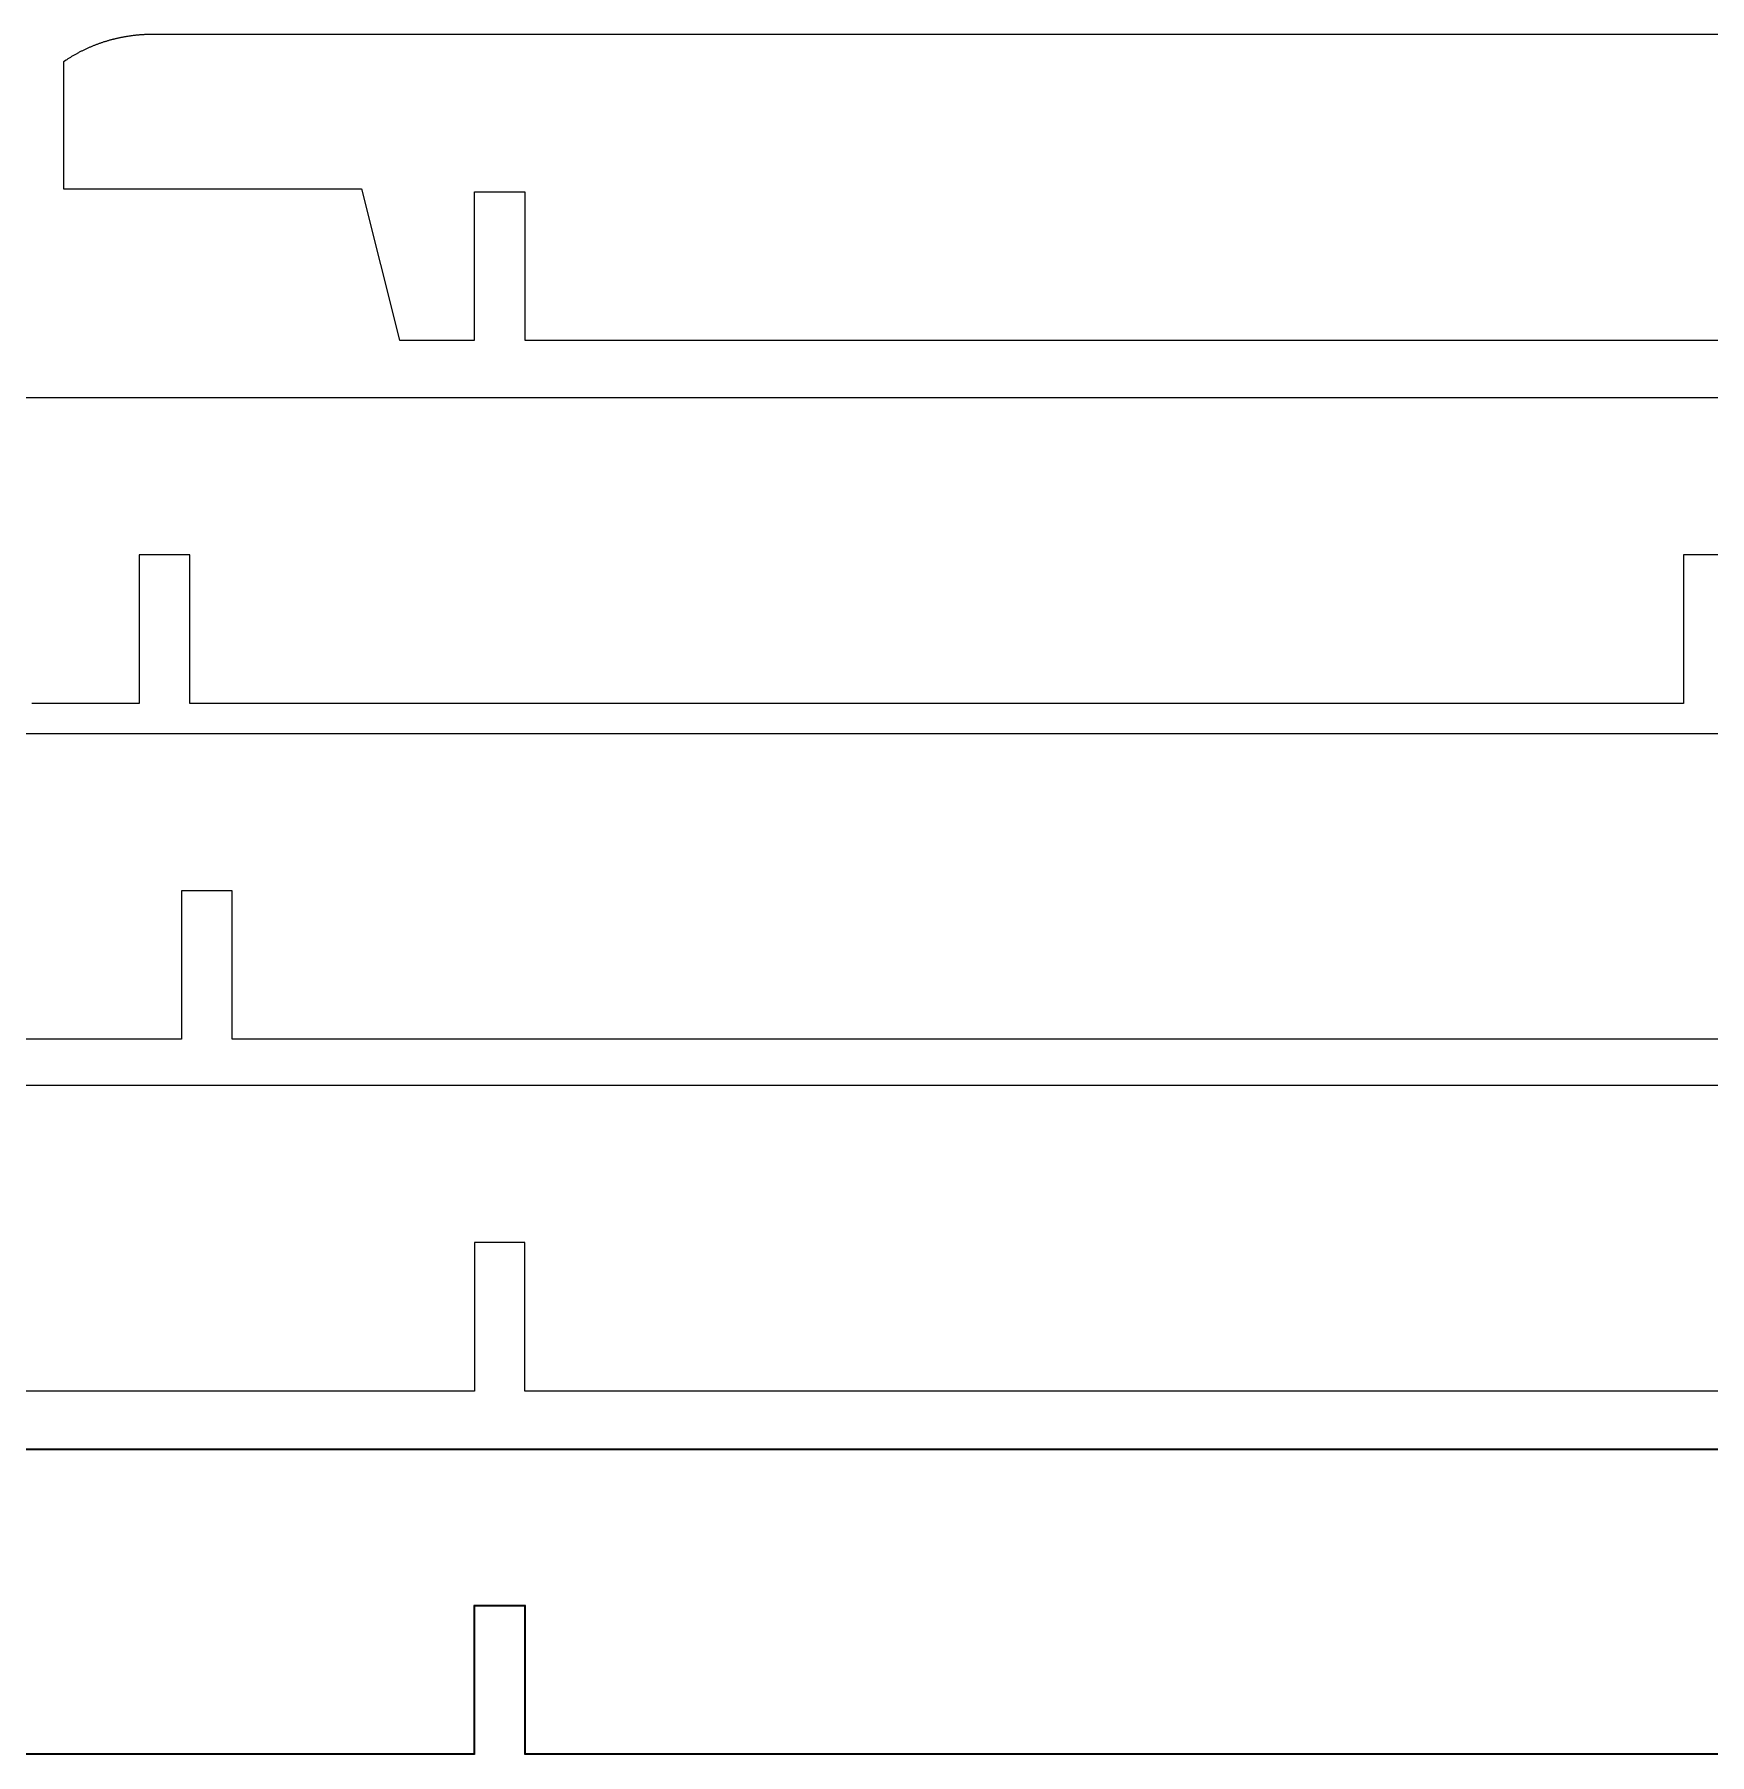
# Model space of a CAD drawing. Header units: inches. Extents: x -1514 to 1282, y -2074 to 286.
# Drawn here: x -811.14 to -799.86, y -1601.79 to -1590.21 of the extents above; entities that cross this region are included whole.
import ezdxf

# ---------------------------------------------------------------- set-up
doc = ezdxf.new("R2010")
doc.units = ezdxf.units.IN
doc.header["$LTSCALE"] = 0.1
doc.header["$MEASUREMENT"] = 0

msp = doc.modelspace()

# ---------------------------------------------------------------- linework, layer by layer
at = {"color": 7, "linetype": 'Continuous', "lineweight": 25}
for points in [[(-769.11936, -1590.20882), (-810.34007, -1590.20882), (-810.34491, -1590.20883), (-810.34979, -1590.20886), (-810.35468, -1590.20891), (-810.35956, -1590.20899), (-810.36444, -1590.20908), (-810.36933, -1590.2092), (-810.37421, -1590.20934), (-810.3791, -1590.2095), (-810.38398, -1590.20968), (-810.38887, -1590.20989), (-810.39375, -1590.21011), (-810.39864, -1590.21036), (-810.40352, -1590.21063), (-810.40841, -1590.21091), (-810.41329, -1590.21122), (-810.41817, -1590.21156), (-810.42306, -1590.21191), (-810.42794, -1590.21228), (-810.43282, -1590.21268), (-810.43769, -1590.2131), (-810.44257, -1590.21354), (-810.44745, -1590.214), (-810.45232, -1590.21448), (-810.45719, -1590.21498), (-810.46206, -1590.21551), (-810.46693, -1590.21605), (-810.47179, -1590.21662), (-810.47666, -1590.21721), (-810.48152, -1590.21782), (-810.48638, -1590.21846), (-810.49123, -1590.21911), (-810.49608, -1590.21978), (-810.50093, -1590.22048), (-810.50578, -1590.2212), (-810.51062, -1590.22194), (-810.51546, -1590.2227), (-810.52029, -1590.22348), (-810.52512, -1590.22429), (-810.52995, -1590.22512), (-810.53477, -1590.22596), (-810.53959, -1590.22683), (-810.5444, -1590.22772), (-810.54921, -1590.22864), (-810.55402, -1590.22957), (-810.55882, -1590.23053), (-810.56361, -1590.2315), (-810.5684, -1590.2325), (-810.57319, -1590.23352), (-810.57797, -1590.23457), (-810.58274, -1590.23563), (-810.58751, -1590.23671), (-810.59227, -1590.23782), (-810.59703, -1590.23895), (-810.60178, -1590.2401), (-810.60651, -1590.24127), (-810.6089, -1590.24187), (-810.61127, -1590.24247), (-810.61596, -1590.24367), (-810.62066, -1590.2449), (-810.62536, -1590.24616), (-810.63005, -1590.24743), (-810.63474, -1590.24873), (-810.63942, -1590.25005), (-810.6441, -1590.2514), (-810.64878, -1590.25276), (-810.65345, -1590.25415), (-810.65811, -1590.25556), (-810.66277, -1590.25699), (-810.66742, -1590.25844), (-810.67207, -1590.25992), (-810.67671, -1590.26141), (-810.68135, -1590.26293), (-810.68598, -1590.26447), (-810.6906, -1590.26603), (-810.69522, -1590.26762), (-810.69983, -1590.26922), (-810.70444, -1590.27085), (-810.70904, -1590.2725), (-810.71363, -1590.27417), (-810.71821, -1590.27586), (-810.72279, -1590.27758), (-810.72736, -1590.27931), (-810.73192, -1590.28107), (-810.73647, -1590.28284), (-810.74102, -1590.28464), (-810.74556, -1590.28646), (-810.75009, -1590.28831), (-810.75461, -1590.29017), (-810.75912, -1590.29205), (-810.76363, -1590.29396), (-810.76812, -1590.29588), (-810.77261, -1590.29783), (-810.77709, -1590.2998), (-810.78155, -1590.30179), (-810.78601, -1590.3038), (-810.79046, -1590.30583), (-810.7949, -1590.30788), (-810.79933, -1590.30996), (-810.80375, -1590.31205), (-810.80817, -1590.31416), (-810.81257, -1590.3163), (-810.81695, -1590.31846), (-810.82133, -1590.32063), (-810.8257, -1590.32283), (-810.83006, -1590.32505), (-810.83441, -1590.32729), (-810.83874, -1590.32954), (-810.84306, -1590.33182), (-810.84738, -1590.33412), (-810.85168, -1590.33644), (-810.85597, -1590.33878), (-810.86024, -1590.34114), (-810.86451, -1590.34353), (-810.86876, -1590.34593), (-810.873, -1590.34835), (-810.87723, -1590.35079), (-810.88144, -1590.35325), (-810.88565, -1590.35573), (-810.88983, -1590.35824), (-810.89401, -1590.36076), (-810.89817, -1590.3633), (-810.90232, -1590.36586), (-810.90646, -1590.36844), (-810.91058, -1590.37105), (-810.91469, -1590.37367), (-810.91878, -1590.37631), (-810.92286, -1590.37897), (-810.92692, -1590.38165), (-810.94427, -1590.39322), (-810.94427, -1591.24851), (-808.93769, -1591.24851), (-808.68264, -1592.26882), (-808.17776, -1592.26882), (-808.17776, -1591.26882), (-807.83776, -1591.26882), (-807.83776, -1592.26882), (-797.77776, -1592.26882)], [(-815.79922, -1592.65435), (-769.11895, -1592.65435)], [(-799.2951, -1593.71435), (-800.0351, -1593.71435), (-800.0351, -1594.71435), (-810.0951, -1594.71435), (-810.0951, -1593.71435), (-810.4351, -1593.71435), (-810.4351, -1594.71435), (-810.6962, -1594.71435), (-810.92729, -1594.71435), (-811.15839, -1594.71435)], [(-818.48801, -1594.91699), (-769.11857, -1594.91699)], [(-799.74922, -1596.97699), (-809.80922, -1596.97699), (-809.80922, -1595.97699), (-810.14922, -1595.97699), (-810.14922, -1596.97699), (-810.65154, -1596.97699), (-811.12387, -1596.97699), (-811.5962, -1596.97699)], [(-818.20814, -1597.28564), (-769.11818, -1597.28564)], [(-797.77776, -1599.34564), (-807.83776, -1599.34564), (-807.83776, -1598.34564), (-808.17776, -1598.34564), (-808.17776, -1599.34564), (-816.4322, -1599.34564)], [(-818.20814, -1599.73432), (-769.11777, -1599.73432)], [(-818.20808, -1599.73932), (-769.11777, -1599.73932)], [(-797.77776, -1601.79432), (-807.83776, -1601.79432), (-807.83776, -1600.79432), (-808.17776, -1600.79432), (-808.17776, -1601.79432), (-816.4322, -1601.79432)], [(-797.78276, -1601.78932), (-807.83276, -1601.78932), (-807.83276, -1600.78932), (-808.18276, -1600.78932), (-808.18276, -1601.78932), (-816.42961, -1601.78932)]]:
    msp.add_lwpolyline(points, dxfattribs=at)

doc.saveas('drawing.dxf')
